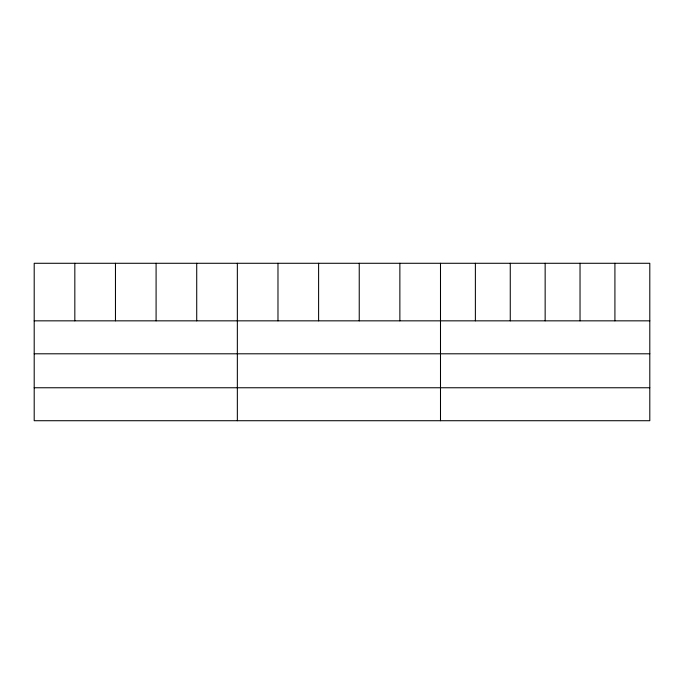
<?xml version="1.0" encoding="UTF-8"?>
<svg xmlns="http://www.w3.org/2000/svg" width="684" height="684" viewBox="0 0 684 684"><rect width="100%" height="100%" fill="white"/><g stroke="black" fill="none" stroke-linecap="round" stroke-linejoin="round"><path stroke-width="1.03" d="M649.8 353.799L649.8 263.28L34.2 263.28L34.2 420.72L649.8 420.72L649.8 353.799L34.2 353.799M34.2 320.839L649.8 320.839M34.2 387.76L649.8 387.76M614.916 263.28L614.916 320.839M580.032 263.28L580.032 320.839M545.148 263.28L545.148 320.839M510.264 263.28L510.264 320.839M475.38 263.28L475.38 320.839M440.496 263.28L440.496 420.72M399.866 263.28L399.866 320.839M359.237 263.28L359.237 320.839M318.607 263.28L318.607 320.839M277.978 263.28L277.978 320.839M237.348 263.28L237.348 420.72M196.718 263.28L196.718 320.839M156.089 263.28L156.089 320.839M115.459 263.28L115.459 320.839M74.83 263.28L74.83 320.839"/></g></svg>
